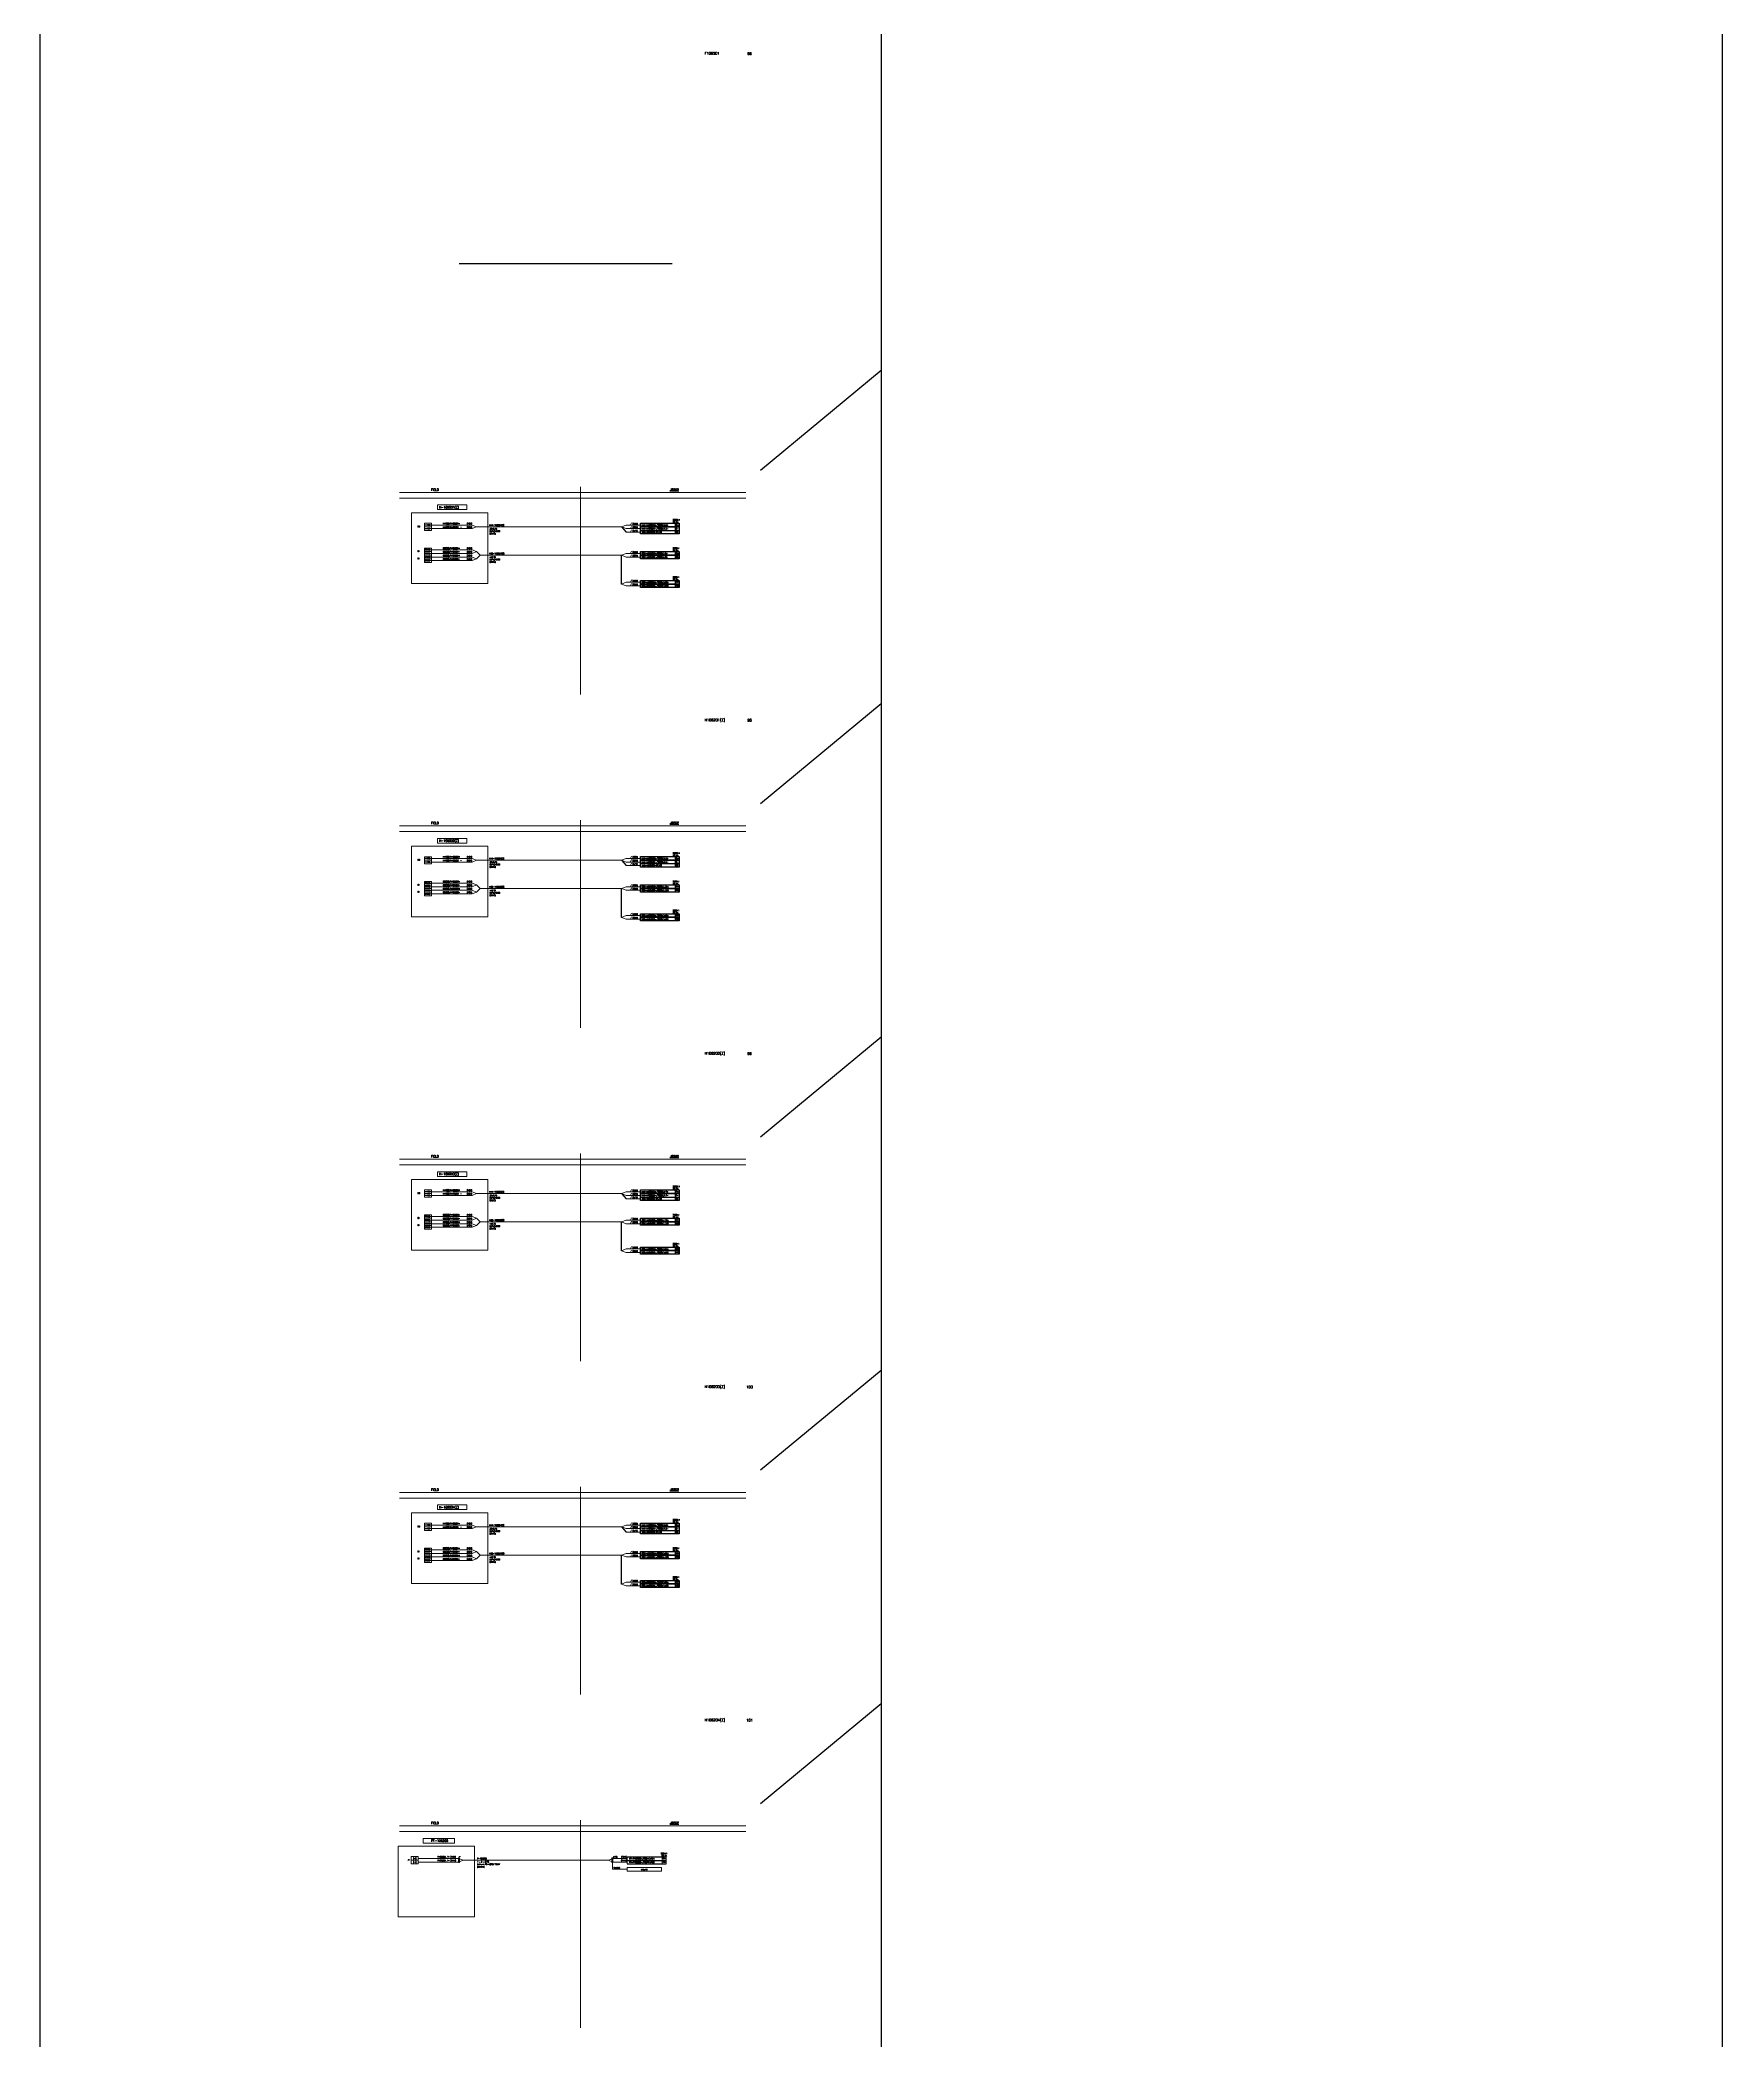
# Model space of a CAD drawing. Header units: millimetres. Extents: x -14942 to 24072, y -50285 to 2207.
# Drawn here: x -11137 to -9262, y -33276 to -31046 of the extents above; entities that cross this region are included whole.
import ezdxf
from ezdxf.enums import TextEntityAlignment as Align

# ---------------------------------------------------------------- set-up
doc = ezdxf.new("R2010")
doc.units = ezdxf.units.MM
doc.header["$MEASUREMENT"] = 0
for name, color, linetype in [('BORDER', 3, 'CONTINUOUS'), ('INSTRU', 4, 'CONTINUOUS'), ('INSTRUMENT', 1, 'CONTINUOUS'), ('LINE', 3, 'CONTINUOUS'), ('TEXT', 2, 'CONTINUOUS')]:
    doc.layers.add(name, color=color, linetype=linetype)
doc.styles.add('ROMANS', font='romans')

# ---------------------------------------------------------------- blocks, each defined once
blk = doc.blocks.new('TERMINAL BALL VALVE')
at = {"layer": 'INSTRU', "color": 7, "lineweight": 13}
for p, q in [((-10708.8, -4084.1), (-10700.8, -4084.1)), ((-10708.8, -4084.1), (-10708.8, -4088.1)), ((-10708.8, -4088.1), (-10700.8, -4088.1)), ((-10708.8, -4088.1), (-10708.8, -4092.1)), ((-10708.8, -4092.1), (-10700.8, -4092.1)), ((-10708.8, -4092.1), (-10700.8, -4092.1)), ((-10708.8, -4092.1), (-10700.8, -4092.1)), ((-10700.8, -4084.1), (-10700.8, -4088.1)), ((-10700.8, -4088.1), (-10700.8, -4092.1)), ((-10708.8, -4111.7), (-10708.8, -4115.7)), ((-10708.8, -4111.7), (-10700.8, -4111.7)), ((-10708.8, -4115.7), (-10700.8, -4115.7)), ((-10708.8, -4115.7), (-10708.8, -4119.7)), ((-10708.8, -4119.7), (-10700.8, -4119.7)), ((-10708.8, -4119.7), (-10708.8, -4123.7)), ((-10708.8, -4119.7), (-10700.8, -4119.7)), ((-10708.8, -4119.7), (-10700.8, -4119.7)), ((-10708.8, -4123.7), (-10700.8, -4123.7)), ((-10708.8, -4123.7), (-10708.8, -4127.7)), ((-10700.8, -4111.7), (-10700.8, -4115.7)), ((-10700.8, -4115.7), (-10700.8, -4119.7)), ((-10700.8, -4119.7), (-10700.8, -4123.7)), ((-10700.8, -4123.7), (-10700.8, -4127.7)), ((-10708.8, -4127.7), (-10700.8, -4127.7))]:
    blk.add_line(p, q, dxfattribs=at)
at = {"layer": 'TEXT', "color": 7, "lineweight": 13, "style": 'ROMANS'}
for s, p in [('HVK(Z)+', (-10704.8, -4086.1)), ('HVK(Z)-', (-10704.8, -4090.1)), ('GSC(Z)+', (-10704.8, -4113.7)), ('GSC(Z)-', (-10704.8, -4117.7)), ('GSO(Z)+', (-10704.8, -4121.7)), ('GSO(Z)-', (-10704.8, -4125.7))]:
    blk.add_text(s, height=1.2, dxfattribs=at).set_placement(p, align=Align.MIDDLE)
blk = doc.blocks.new('AA')
at = {"layer": 'INSTRU', "color": 7, "lineweight": 13}
for p, q in [((660.4, -1836.1), (674.5, -1836.1)), ((660.4, -1836.1), (660.4, -1840.1)), ((660.4, -1840.1), (698.6, -1840.1)), ((667.7, -1836.1), (698.6, -1836.1)), ((698.6, -1836.1), (698.6, -1840.1))]:
    blk.add_line(p, q, dxfattribs=at)
at = {"layer": 'TEXT', "color": 7, "lineweight": 13, "style": 'ROMANS'}
blk.add_text('ground', height=1.5, dxfattribs=at).set_placement((675.9, -1839.1))
blk = doc.blocks.new('BOX2')
at = {"layer": 'INSTRU', "color": 7, "lineweight": 13}
for p, q in [((-10467.9, -3369.9), (-10467.9, -3377.9)), ((-10428.8, -3369.9), (-10428.8, -3377.9)), ((-10424.6, -3369.9), (-10424.6, -3377.9))]:
    blk.add_line(p, q, dxfattribs=at)
at = {"layer": 'INSTRUMENT', "color": 7}
for p, q in [((-10467.9, -3369.9), (-10424.6, -3369.9)), ((-10467.9, -3373.9), (-10424.6, -3373.9)), ((-10467.9, -3377.9), (-10424.6, -3377.9))]:
    blk.add_line(p, q, dxfattribs=at)

msp = doc.modelspace()

# ---------------------------------------------------------------- linework, layer by layer
at = {"layer": 'BORDER', "color": 7, "lineweight": 13}
for p, q in [((-10736.5, -31551.1), (-10350.5, -31551.1)), ((-10736.5, -31557.4), (-10350.5, -31557.4)), ((-10736.5, -31922.7), (-10350.5, -31922.7)), ((-10736.5, -31929), (-10350.5, -31929)), ((-10736.5, -32294.3), (-10350.5, -32294.3)), ((-10736.5, -32300.6), (-10350.5, -32300.6)), ((-10736.5, -32666), (-10350.5, -32666)), ((-10736.5, -32672.3), (-10350.5, -32672.3)), ((-10736.5, -33037.6), (-10350.5, -33037.6)), ((-10736.5, -33043.9), (-10350.5, -33043.9))]:
    msp.add_line(p, q, dxfattribs=at)
at = {"layer": 'BORDER', "color": 7, "lineweight": 13, "ltscale": 2.5}
for p, q in [((-10535, -31544.8), (-10535, -31776.3)), ((-10535, -31916.4), (-10535, -32147.9)), ((-10535, -32288), (-10535, -32519.6)), ((-10535, -32659.7), (-10535, -32891.2)), ((-10535, -33031.3), (-10535, -33262.8))]:
    msp.add_line(p, q, dxfattribs=at)
at = {"layer": 'INSTRU', "color": 7, "lineweight": 13}
for p, q in [((-10723.7, -33071.9), (-10715.7, -33071.9)), ((-10723.7, -33071.9), (-10723.7, -33075.9)), ((-10723.7, -33075.9), (-10715.7, -33075.9)), ((-10723.7, -33075.9), (-10723.7, -33079.9)), ((-10723.7, -33079.9), (-10715.7, -33079.9)), ((-10723.7, -33079.9), (-10715.7, -33079.9)), ((-10715.7, -33071.9), (-10715.7, -33075.9)), ((-10715.7, -33075.9), (-10715.7, -33079.9)), ((-10482.7, -33083.9), (-10482.7, -33084))]:
    msp.add_line(p, q, dxfattribs=at)
at = {"layer": 'INSTRUMENT', "color": 7}
for p, q in [((-11137.4, -2798.3), (-11137.4, -38144.8)), ((-10199.9, -2798.3), (-10199.9, -35286.8)), ((-9262.4, -3170), (-9262.4, -50285.5)), ((-10670, -31295.7), (-10432.7, -31295.7)), ((-10334.4, -31525.9), (-10199.9, -31414.5)), ((-10334.4, -31525.9), (-10199.9, -31414.5)), ((-10489, -31589.3), (-10484, -31595.2)), ((-10468, -31593.2), (-10424.8, -31593.2)), ((-10650.8, -31616.9), (-10646.9, -31620.9)), ((-10650.8, -31624.9), (-10646.9, -31620.9)), ((-10489, -31653.1), (-10489, -31620.9)), ((-10334.4, -31897.6), (-10199.9, -31786.1)), ((-10334.4, -31897.6), (-10199.9, -31786.1)), ((-10489, -31961), (-10484, -31966.8)), ((-10468, -31964.8), (-10424.8, -31964.8)), ((-10650.8, -31988.5), (-10646.9, -31992.5)), ((-10650.8, -31996.5), (-10646.9, -31992.5)), ((-10489, -32024.7), (-10489, -31992.5)), ((-10334.4, -32269.2), (-10199.9, -32157.7)), ((-10334.4, -32269.2), (-10199.9, -32157.7)), ((-10489, -32332.6), (-10484, -32338.5)), ((-10468, -32336.5), (-10424.8, -32336.5)), ((-10650.8, -32360.2), (-10646.9, -32364.2)), ((-10650.8, -32368.2), (-10646.9, -32364.2)), ((-10489, -32396.3), (-10489, -32364.2)), ((-10334.4, -32640.8), (-10199.9, -32529.4)), ((-10334.4, -32640.8), (-10199.9, -32529.4)), ((-10489, -32704.2), (-10484, -32710.1)), ((-10468, -32708.1), (-10424.8, -32708.1)), ((-10650.8, -32731.8), (-10646.9, -32735.8)), ((-10650.8, -32739.8), (-10646.9, -32735.8)), ((-10489, -32768), (-10489, -32735.8)), ((-10334.4, -33012.5), (-10199.9, -32901))]:
    msp.add_line(p, q, dxfattribs=at)
for points in [[(-10468, -31585.2), (-10424.8, -31585.2), (-10424.8, -31597.2), (-10468, -31597.2)], [(-10424.8, -31589.2), (-10468, -31589.2), (-10468, -31589.2), (-10424.8, -31589.2)], [(-10428.9, -31585.2), (-10428.9, -31585.2), (-10428.9, -31593.2), (-10428.9, -31597.2)], [(-10468, -31616.8), (-10424.8, -31616.8), (-10424.8, -31624.8), (-10468, -31624.8)], [(-10428.9, -31616.8), (-10428.9, -31616.8), (-10428.9, -31624.8), (-10428.9, -31624.8)], [(-10424.8, -31620.8), (-10468, -31620.8), (-10468, -31620.8), (-10424.8, -31620.8)], [(-10468, -31649), (-10424.8, -31649), (-10424.8, -31656.9), (-10468, -31656.9)], [(-10424.8, -31653), (-10468, -31653), (-10468, -31653), (-10424.8, -31653)], [(-10428.9, -31649), (-10428.9, -31649), (-10428.9, -31656.9), (-10428.9, -31656.9)], [(-10468, -31956.9), (-10424.8, -31956.9), (-10424.8, -31968.8), (-10468, -31968.8)], [(-10424.8, -31960.8), (-10468, -31960.8), (-10468, -31960.8), (-10424.8, -31960.8)], [(-10428.9, -31956.9), (-10428.9, -31956.9), (-10428.9, -31964.8), (-10428.9, -31968.8)], [(-10468, -31988.4), (-10424.8, -31988.4), (-10424.8, -31996.4), (-10468, -31996.4)], [(-10424.8, -31992.4), (-10468, -31992.4), (-10468, -31992.4), (-10424.8, -31992.4)], [(-10428.9, -31988.4), (-10428.9, -31988.4), (-10428.9, -31996.4), (-10428.9, -31996.4)], [(-10468, -32020.6), (-10424.8, -32020.6), (-10424.8, -32028.6), (-10468, -32028.6)], [(-10424.8, -32024.6), (-10468, -32024.6), (-10468, -32024.6), (-10424.8, -32024.6)], [(-10428.9, -32020.6), (-10428.9, -32020.6), (-10428.9, -32028.6), (-10428.9, -32028.6)], [(-10468, -32328.5), (-10424.8, -32328.5), (-10424.8, -32340.5), (-10468, -32340.5)], [(-10424.8, -32332.5), (-10468, -32332.5), (-10468, -32332.5), (-10424.8, -32332.5)], [(-10428.9, -32328.5), (-10428.9, -32328.5), (-10428.9, -32336.5), (-10428.9, -32340.5)], [(-10468, -32360.1), (-10424.8, -32360.1), (-10424.8, -32368), (-10468, -32368)], [(-10424.8, -32364.1), (-10468, -32364.1), (-10468, -32364.1), (-10424.8, -32364.1)], [(-10428.9, -32360.1), (-10428.9, -32360.1), (-10428.9, -32368), (-10428.9, -32368)], [(-10468, -32392.2), (-10424.8, -32392.2), (-10424.8, -32400.2), (-10468, -32400.2)], [(-10424.8, -32396.2), (-10468, -32396.2), (-10468, -32396.2), (-10424.8, -32396.2)], [(-10428.9, -32392.2), (-10428.9, -32392.2), (-10428.9, -32400.2), (-10428.9, -32400.2)], [(-10468, -32700.1), (-10424.8, -32700.1), (-10424.8, -32712.1), (-10468, -32712.1)], [(-10424.8, -32704.1), (-10468, -32704.1), (-10468, -32704.1), (-10424.8, -32704.1)], [(-10428.9, -32700.1), (-10428.9, -32700.1), (-10428.9, -32708.1), (-10428.9, -32712.1)], [(-10468, -32731.7), (-10424.8, -32731.7), (-10424.8, -32739.7), (-10468, -32739.7)], [(-10428.9, -32731.7), (-10428.9, -32731.7), (-10428.9, -32739.7), (-10428.9, -32739.7)], [(-10424.8, -32735.7), (-10468, -32735.7), (-10468, -32735.7), (-10424.8, -32735.7)], [(-10468, -32763.9), (-10424.8, -32763.9), (-10424.8, -32771.9), (-10468, -32771.9)], [(-10424.8, -32767.9), (-10468, -32767.9), (-10468, -32767.9), (-10424.8, -32767.9)], [(-10428.9, -32763.9), (-10428.9, -32763.9), (-10428.9, -32771.9), (-10428.9, -32771.9)]]:
    msp.add_lwpolyline(points, close=True, dxfattribs=at)
at = {"layer": 'LINE', "color": 7, "lineweight": 13, "ltscale": 8}
for p, q in [((-10723.3, -31652.4), (-10723.3, -31573.7)), ((-10638, -31573.7), (-10723.3, -31573.7)), ((-10638, -31652.4), (-10638, -31573.7)), ((-10638, -31652.4), (-10723.3, -31652.4)), ((-10723.3, -32024.1), (-10723.3, -31945.3)), ((-10638, -31945.3), (-10723.3, -31945.3)), ((-10638, -32024.1), (-10638, -31945.3)), ((-10638, -32024.1), (-10723.3, -32024.1)), ((-10723.3, -32395.7), (-10723.3, -32317)), ((-10638, -32317), (-10723.3, -32317)), ((-10638, -32395.7), (-10638, -32317)), ((-10638, -32395.7), (-10723.3, -32395.7)), ((-10723.3, -32767.3), (-10723.3, -32688.6)), ((-10638, -32688.6), (-10723.3, -32688.6)), ((-10638, -32767.3), (-10638, -32688.6)), ((-10638, -32767.3), (-10723.3, -32767.3)), ((-10738.1, -33139), (-10738.1, -33060.3)), ((-10652.9, -33060.3), (-10738.1, -33060.3)), ((-10652.9, -33139), (-10652.9, -33060.3)), ((-10652.9, -33139), (-10738.1, -33139))]:
    msp.add_line(p, q, dxfattribs=at)
at = {"layer": 'LINE', "color": 7, "lineweight": 13}
for p, q in [((-10694.3, -31564.9), (-10661.5, -31564.9)), ((-10694.3, -31564.9), (-10694.3, -31570.1)), ((-10694.3, -31570.1), (-10661.5, -31570.1)), ((-10661.5, -31564.9), (-10661.5, -31570.1)), ((-10700.8, -31587.3), (-10655.8, -31587.3)), ((-10700.8, -31591.3), (-10655.8, -31591.3)), ((-10650.8, -31589.3), (-10655.8, -31587.3)), ((-10655.8, -31591.3), (-10650.8, -31589.3)), ((-10650.8, -31589.3), (-10489, -31589.3)), ((-10489, -31589.3), (-10484, -31587.3)), ((-10489, -31589.3), (-10484, -31591.3)), ((-10468, -31587.3), (-10484, -31587.3)), ((-10468, -31591.3), (-10484, -31591.3)), ((-10468, -31595.2), (-10484, -31595.2)), ((-10700.8, -31614.9), (-10655.8, -31614.9)), ((-10700.8, -31618.9), (-10655.8, -31618.9)), ((-10650.8, -31616.9), (-10655.8, -31614.9)), ((-10655.8, -31618.9), (-10650.8, -31616.9)), ((-10489, -31620.9), (-10484, -31618.9)), ((-10468, -31618.9), (-10484, -31618.9)), ((-10700.8, -31622.9), (-10655.8, -31622.9)), ((-10700.8, -31626.9), (-10655.8, -31626.9)), ((-10650.8, -31624.9), (-10655.8, -31622.9)), ((-10655.8, -31626.9), (-10650.8, -31624.9)), ((-10646.9, -31620.9), (-10489, -31620.9)), ((-10494.7, -31620.9), (-10489, -31620.9)), ((-10489, -31620.9), (-10484, -31622.9)), ((-10468, -31622.9), (-10484, -31622.9)), ((-10489, -31653.1), (-10484, -31651.1)), ((-10489, -31653.1), (-10484, -31655.1)), ((-10468, -31651.1), (-10484, -31651.1)), ((-10468, -31655.1), (-10484, -31655.1)), ((-10694.3, -31936.6), (-10661.5, -31936.6)), ((-10694.3, -31936.6), (-10694.3, -31941.8)), ((-10694.3, -31941.8), (-10661.5, -31941.8)), ((-10661.5, -31936.6), (-10661.5, -31941.8)), ((-10700.8, -31959), (-10655.8, -31959)), ((-10700.8, -31963), (-10655.8, -31963)), ((-10650.8, -31961), (-10655.8, -31959)), ((-10655.8, -31963), (-10650.8, -31961)), ((-10650.8, -31961), (-10489, -31961)), ((-10489, -31961), (-10484, -31959)), ((-10489, -31961), (-10484, -31963)), ((-10468, -31959), (-10484, -31959)), ((-10468, -31963), (-10484, -31963)), ((-10468, -31966.8), (-10484, -31966.8)), ((-10700.8, -31986.5), (-10655.8, -31986.5)), ((-10700.8, -31990.5), (-10655.8, -31990.5)), ((-10700.8, -31994.5), (-10655.8, -31994.5)), ((-10650.8, -31988.5), (-10655.8, -31986.5)), ((-10655.8, -31990.5), (-10650.8, -31988.5)), ((-10650.8, -31996.5), (-10655.8, -31994.5)), ((-10655.8, -31998.5), (-10650.8, -31996.5)), ((-10646.9, -31992.5), (-10489, -31992.5)), ((-10494.7, -31992.5), (-10489, -31992.5)), ((-10489, -31992.5), (-10484, -31990.5)), ((-10489, -31992.5), (-10484, -31994.5)), ((-10468, -31990.5), (-10484, -31990.5)), ((-10468, -31994.5), (-10484, -31994.5)), ((-10700.8, -31998.5), (-10655.8, -31998.5)), ((-10489, -32024.7), (-10484, -32022.7)), ((-10489, -32024.7), (-10484, -32026.7)), ((-10468, -32022.7), (-10484, -32022.7)), ((-10468, -32026.7), (-10484, -32026.7)), ((-10694.3, -32308.2), (-10661.5, -32308.2)), ((-10694.3, -32308.2), (-10694.3, -32313.4)), ((-10661.5, -32308.2), (-10661.5, -32313.4)), ((-10700.8, -32330.6), (-10655.8, -32330.6)), ((-10694.3, -32313.4), (-10661.5, -32313.4)), ((-10650.8, -32332.6), (-10655.8, -32330.6)), ((-10489, -32332.6), (-10484, -32330.6)), ((-10468, -32330.6), (-10484, -32330.6)), ((-10700.8, -32334.6), (-10655.8, -32334.6)), ((-10655.8, -32334.6), (-10650.8, -32332.6)), ((-10650.8, -32332.6), (-10489, -32332.6)), ((-10489, -32332.6), (-10484, -32334.6)), ((-10468, -32334.6), (-10484, -32334.6)), ((-10468, -32338.5), (-10484, -32338.5)), ((-10700.8, -32358.2), (-10655.8, -32358.2)), ((-10700.8, -32362.2), (-10655.8, -32362.2)), ((-10700.8, -32366.2), (-10655.8, -32366.2)), ((-10700.8, -32370.2), (-10655.8, -32370.2)), ((-10650.8, -32360.2), (-10655.8, -32358.2)), ((-10655.8, -32362.2), (-10650.8, -32360.2)), ((-10650.8, -32368.2), (-10655.8, -32366.2)), ((-10655.8, -32370.2), (-10650.8, -32368.2)), ((-10646.9, -32364.2), (-10489, -32364.2)), ((-10494.7, -32364.2), (-10489, -32364.2)), ((-10489, -32364.2), (-10484, -32362.2)), ((-10489, -32364.2), (-10484, -32366.2)), ((-10468, -32362.2), (-10484, -32362.2)), ((-10468, -32366.2), (-10484, -32366.2)), ((-10489, -32396.3), (-10484, -32394.3)), ((-10489, -32396.3), (-10484, -32398.3)), ((-10468, -32394.3), (-10484, -32394.3)), ((-10468, -32398.3), (-10484, -32398.3)), ((-10694.3, -32679.8), (-10661.5, -32679.8)), ((-10694.3, -32679.8), (-10694.3, -32685)), ((-10694.3, -32685), (-10661.5, -32685)), ((-10661.5, -32679.8), (-10661.5, -32685)), ((-10700.8, -32702.2), (-10655.8, -32702.2)), ((-10700.8, -32706.2), (-10655.8, -32706.2)), ((-10650.8, -32704.2), (-10655.8, -32702.2)), ((-10655.8, -32706.2), (-10650.8, -32704.2)), ((-10650.8, -32704.2), (-10489, -32704.2)), ((-10489, -32704.2), (-10484, -32702.2)), ((-10489, -32704.2), (-10484, -32706.2)), ((-10468, -32702.2), (-10484, -32702.2)), ((-10468, -32706.2), (-10484, -32706.2)), ((-10468, -32710.1), (-10484, -32710.1)), ((-10700.8, -32729.8), (-10655.8, -32729.8)), ((-10700.8, -32733.8), (-10655.8, -32733.8)), ((-10650.8, -32731.8), (-10655.8, -32729.8)), ((-10655.8, -32733.8), (-10650.8, -32731.8)), ((-10489, -32735.8), (-10484, -32733.8)), ((-10468, -32733.8), (-10484, -32733.8)), ((-10700.8, -32737.8), (-10655.8, -32737.8)), ((-10700.8, -32741.8), (-10655.8, -32741.8)), ((-10650.8, -32739.8), (-10655.8, -32737.8)), ((-10655.8, -32741.8), (-10650.8, -32739.8)), ((-10646.9, -32735.8), (-10489, -32735.8)), ((-10494.7, -32735.8), (-10489, -32735.8)), ((-10489, -32735.8), (-10484, -32737.8)), ((-10468, -32737.8), (-10484, -32737.8)), ((-10489, -32768), (-10484, -32766)), ((-10489, -32768), (-10484, -32770)), ((-10468, -32766), (-10484, -32766)), ((-10468, -32770), (-10484, -32770)), ((-10710.3, -33051.5), (-10675.2, -33051.5)), ((-10710.3, -33051.5), (-10710.3, -33056.7)), ((-10710.3, -33056.7), (-10675.2, -33056.7)), ((-10675.2, -33051.5), (-10675.2, -33056.7)), ((-10715.7, -33073.9), (-10670.7, -33073.9)), ((-10715.7, -33077.9), (-10670.7, -33077.9)), ((-10670.7, -33073.3), (-10670.7, -33078.5)), ((-10670.7, -33073.3), (-10669.7, -33073.3)), ((-10665.7, -33075.9), (-10670.7, -33073.9)), ((-10670.7, -33077.9), (-10665.7, -33075.9)), ((-10670.7, -33078.5), (-10669.7, -33078.5)), ((-10670.2, -33071.9), (-10668.5, -33071.9)), ((-10669.7, -33073.3), (-10669.7, -33078.5)), ((-10665.7, -33075.9), (-10503.8, -33075.9)), ((-10503.8, -33075.9), (-10498.8, -33073.9)), ((-10503.8, -33075.9), (-10498.8, -33077.9)), ((-10498.8, -33073.3), (-10499.8, -33073.3)), ((-10499.8, -33073.3), (-10499.8, -33078.5)), ((-10498.8, -33078.5), (-10499.8, -33078.5)), ((-10499.3, -33078.5), (-10499.3, -33085.9)), ((-10499.3, -33078.5), (-10499.3, -33085.9)), ((-10482.8, -33085.9), (-10499.3, -33085.9)), ((-10498.8, -33073.3), (-10498.8, -33078.5)), ((-10482.7, -33073.9), (-10498.8, -33073.9)), ((-10482.7, -33077.9), (-10498.8, -33077.9))]:
    msp.add_line(p, q, dxfattribs=at)
at = {"layer": 'TEXT', "color": 7, "lineweight": 13}
msp.add_line((-10670.2, -33073.3), (-10670.2, -33071.9), dxfattribs=at)

# ---------------------------------------------------------------- block references
at = {"layer": 'INSTRUMENT', "color": 7}
for name, p in [('TERMINAL BALL VALVE', (0, -27501.2)), ('TERMINAL BALL VALVE', (0, -27872.9)), ('TERMINAL BALL VALVE', (0, -28244.5)), ('TERMINAL BALL VALVE', (0, -28616.1)), ('BOX2', (-14.9, -29702.1))]:
    msp.add_blockref(name, p, dxfattribs=at)
at = {"layer": 'INSTRUMENT', "color": 1}
msp.add_blockref('AA', (-11143.2, -31247.8), dxfattribs=at)

# ---------------------------------------------------------------- texts
at = {"layer": 'TEXT', "color": 7, "lineweight": 13, "style": 'ROMANS'}
for s, height, p in [('F106201', 2.8, (-10396.5, -31062.8)), ('FIELD', 2.4, (-10701.4, -31549)), ('%%UJB202', 2.4, (-10435.2, -31549)), ('H-106201(Z)', 2.4, (-10692.5, -31568.7)), ('DO', 1.5, (-10716.4, -31589.8)), ('HVK(Z)/H106201+', 1.5, (-10688.3, -31586.3)), ('HVK(Z)/H106201', 1.5, (-10688.3, -31590.3)), ('-', 1.5, (-10669, -31590.3)), ('(1BK)', 1.5, (-10661.6, -31586.3)), ('(2BK)', 1.5, (-10661.6, -31590.3)), ('HVK-106201(Z)', 1.5, (-10636.4, -31588.1)), ('/ (1BK)', 1.5, (-10479.4, -31586.5)), ('/ (2BK)', 1.5, (-10479.4, -31590.5)), ('/ (G/Y)', 1.5, (-10479.4, -31594.4)), ('HVK-H106201+/TBSDO.1:5+', 1.5, (-10466.7, -31588.1)), ('HVK-H106201-/TBSDO.1:5-', 1.5, (-10466.7, -31592.1)), ('TBSD0.1 ', 1.5, (-10432, -31582.3)), ('TB No.', 1.5, (-10432, -31584.6)), ('5-', 1.5, (-10428.6, -31592.1)), ('5+', 1.5, (-10428.5, -31588.1)), ('PE', 1.5, (-10428.3, -31596)), ('DI', 1.5, (-10716.4, -31617.3)), ('GSC(Z)/H106201+', 1.5, (-10688.3, -31613.9)), ('GSC(Z)/H106201-', 1.5, (-10688.3, -31617.9)), ('(1BK)', 1.5, (-10661.6, -31613.9)), ('(2BK)', 1.5, (-10661.6, -31617.9)), ('HGS-106201(Z)', 1.5, (-10636.4, -31619.7)), ('/ (1BK)', 1.5, (-10479.4, -31618.1)), ('GSC-H106201+/TBSDI.1:9+', 1.5, (-10466.6, -31619.7)), ('TBSDI.1 ', 1.5, (-10432.1, -31613.9)), ('TB No.', 1.5, (-10432, -31616.2)), ('9+', 1.5, (-10428.2, -31619.7)), ('DI', 1.5, (-10716.4, -31625.3)), ('GSO(Z)/H106201+', 1.5, (-10688.3, -31621.9)), ('GSO(Z)/H106201-', 1.5, (-10688.3, -31625.9)), ('(3BK)', 1.5, (-10661.6, -31621.9)), ('(4BK)', 1.5, (-10661.6, -31625.9)), ('/ (2BK)', 1.5, (-10479.4, -31622.1)), ('GSC-H106201-/TBSDI.1:9S', 1.5, (-10466.6, -31623.7)), ('9S', 1.5, (-10428.2, -31623.7)), ('/ (1BK)', 1.5, (-10479.4, -31650.3)), ('/ (2BK)', 1.5, (-10479.4, -31654.2)), ('GSO-H106201+/TBSDI.1:10+', 1.5, (-10466.8, -31651.9)), ('GSO-H106201-/TBSDI.1:10S', 1.5, (-10466.8, -31655.9)), ('TBSDI.1 ', 1.5, (-10432.2, -31646.2)), ('TB No.', 1.5, (-10432.2, -31648.5)), ('10+', 1.35, (-10429, -31651.5)), ('10S', 1.35, (-10429, -31655.5)), ('H106201(Z)', 2.8, (-10396.5, -31806)), ('FIELD', 2.4, (-10701.4, -31920.6)), ('%%UJB202', 2.4, (-10435.2, -31920.6)), ('H-106202(Z)', 2.4, (-10692.5, -31940.4)), ('TBSD0.1 ', 1.5, (-10432, -31953.9)), ('DO', 1.5, (-10716.4, -31961.4)), ('HVK(Z)/H106202+', 1.5, (-10688.3, -31957.9)), ('HVK(Z)/H106202', 1.5, (-10688.3, -31961.9)), ('-', 1.5, (-10669, -31961.9)), ('(1BK)', 1.5, (-10661.6, -31957.9)), ('(2BK)', 1.5, (-10661.6, -31961.9)), ('HVK-106202(Z)', 1.5, (-10636.4, -31959.7)), ('/ (1BK)', 1.5, (-10479.4, -31958.1)), ('/ (2BK)', 1.5, (-10479.4, -31962.1)), ('/ (G/Y)', 1.5, (-10479.4, -31966)), ('HVK-H106202+/TBSDO.1:6+', 1.5, (-10466.7, -31959.7)), ('HVK-H106202-/TBSDO.1:6-', 1.5, (-10466.7, -31963.7)), ('TB No.', 1.5, (-10432, -31956.3)), ('6+', 1.5, (-10428.5, -31959.7)), ('6-', 1.5, (-10428.6, -31963.7)), ('PE', 1.5, (-10428.3, -31967.7)), ('DI', 1.5, (-10716.4, -31989)), ('DI', 1.5, (-10716.4, -31997)), ('GSC(Z)/H106202+', 1.5, (-10688.3, -31985.5)), ('GSC(Z)/H106202-', 1.5, (-10688.3, -31989.5)), ('GSO(Z)/H106202+', 1.5, (-10688.3, -31993.5)), ('GSO(Z)/H106202-', 1.5, (-10688.3, -31997.5)), ('(1BK)', 1.5, (-10661.6, -31985.5)), ('(2BK)', 1.5, (-10661.6, -31989.5)), ('(3BK)', 1.5, (-10661.6, -31993.5)), ('(4BK)', 1.5, (-10661.6, -31997.5)), ('HGS-106202(Z)', 1.5, (-10636.4, -31991.3)), ('/ (1BK)', 1.5, (-10479.4, -31989.7)), ('/ (2BK)', 1.5, (-10479.4, -31993.7)), ('GSC-H106202+/TBSDI.1:11+', 1.5, (-10466.6, -31991.3)), ('GSC-H106202-/TBSDI.1:11S', 1.5, (-10466.6, -31995.3)), ('TBSDI.1 ', 1.5, (-10432.1, -31985.6)), ('TB No.', 1.5, (-10432, -31987.9)), ('11+', 1.35, (-10428.9, -31991.1)), ('11S', 1.35, (-10428.9, -31995.1)), ('/ (1BK)', 1.5, (-10479.4, -32021.9)), ('TBSDI.1 ', 1.5, (-10432.2, -32017.8)), ('TB No.', 1.5, (-10432.2, -32020.1)), ('/ (2BK)', 1.5, (-10479.4, -32025.9)), ('GSO-H106202+/TBSDI.1:12+', 1.5, (-10466.8, -32023.6)), ('GSO-H106202-/TBSDI.1:12S', 1.5, (-10466.8, -32027.6)), ('12+', 1.35, (-10429, -32023.1)), ('12S', 1.35, (-10429, -32027.1)), ('H106202(Z)', 2.8, (-10396.5, -32177.7)), ('FIELD', 2.4, (-10701.4, -32292.3)), ('H-106203(Z)', 2.4, (-10692.5, -32312)), ('%%UJB202', 2.4, (-10435.2, -32292.3)), ('DO', 1.5, (-10716.4, -32333)), ('HVK(Z)/H106203+', 1.5, (-10688.3, -32329.5)), ('HVK(Z)/H106203', 1.5, (-10688.3, -32333.5)), ('(1BK)', 1.5, (-10661.6, -32329.5)), ('(2BK)', 1.5, (-10661.6, -32333.5)), ('HVK-106203(Z)', 1.5, (-10636.4, -32331.4)), ('/ (1BK)', 1.5, (-10479.4, -32329.8)), ('/ (2BK)', 1.5, (-10479.4, -32333.8)), ('HVK-H106203+/TBSDO.1:7+', 1.5, (-10466.7, -32331.4)), ('TBSD0.1 ', 1.5, (-10432, -32325.6)), ('TB No.', 1.5, (-10432, -32327.9)), ('7+', 1.5, (-10428.5, -32331.4)), ('-', 1.5, (-10669, -32333.5)), ('/ (G/Y)', 1.5, (-10479.4, -32337.6)), ('HVK-H106203-/TBSDO.1:7-', 1.5, (-10466.7, -32335.4)), ('7-', 1.5, (-10428.6, -32335.4)), ('PE', 1.5, (-10428.3, -32339.3)), ('DI', 1.5, (-10716.4, -32360.6)), ('DI', 1.5, (-10716.4, -32368.6)), ('GSC(Z)/H106203+', 1.5, (-10688.3, -32357.1)), ('GSC(Z)/H106203-', 1.5, (-10688.3, -32361.1)), ('GSO(Z)/H106203+', 1.5, (-10688.3, -32365.1)), ('GSO(Z)/H106203-', 1.5, (-10688.3, -32369.1)), ('(1BK)', 1.5, (-10661.6, -32357.1)), ('(2BK)', 1.5, (-10661.6, -32361.1)), ('(3BK)', 1.5, (-10661.6, -32365.1)), ('(4BK)', 1.5, (-10661.6, -32369.1)), ('HGS-106203(Z)', 1.5, (-10636.4, -32362.9)), ('/ (1BK)', 1.5, (-10479.4, -32361.4)), ('/ (2BK)', 1.5, (-10479.4, -32365.3)), ('GSC-H106203+/TBSDI.1:13+', 1.5, (-10466.6, -32363)), ('GSC-H106203-/TBSDI.1:13S', 1.5, (-10466.6, -32367)), ('TBSDI.1 ', 1.5, (-10432.1, -32357.2)), ('TB No.', 1.5, (-10432, -32359.5)), ('13+', 1.35, (-10428.9, -32362.8)), ('13S', 1.35, (-10428.9, -32366.8)), ('/ (1BK)', 1.5, (-10479.4, -32393.5)), ('/ (2BK)', 1.5, (-10479.4, -32397.5)), ('GSO-H106203+/TBSDI.1:14+', 1.5, (-10466.8, -32395.2)), ('GSO-H106203-/TBSDI.1:14S', 1.5, (-10466.8, -32399.2)), ('TBSDI.1 ', 1.5, (-10432.2, -32389.4)), ('TB No.', 1.5, (-10432.2, -32391.7)), ('14+', 1.35, (-10429, -32394.8)), ('14S', 1.35, (-10429, -32398.8)), ('H106203(Z)', 2.8, (-10396.5, -32549.3)), ('FIELD', 2.4, (-10701.4, -32663.9)), ('%%UJB202', 2.4, (-10435.2, -32663.9)), ('H-106204(Z)', 2.4, (-10692.5, -32683.6)), ('DO', 1.5, (-10716.4, -32704.7)), ('HVK(Z)/H106204+', 1.5, (-10688.3, -32701.2)), ('HVK(Z)/H106204', 1.5, (-10688.3, -32705.2)), ('-', 1.5, (-10669, -32705.2)), ('(1BK)', 1.5, (-10661.6, -32701.2)), ('(2BK)', 1.5, (-10661.6, -32705.2)), ('HVK-106204(Z)', 1.5, (-10636.4, -32703)), ('/ (1BK)', 1.5, (-10479.4, -32701.4)), ('/ (2BK)', 1.5, (-10479.4, -32705.4)), ('/ (G/Y)', 1.5, (-10479.4, -32709.3)), ('HVK-H106204+/TBSDO.1:8+', 1.5, (-10466.7, -32703)), ('HVK-H106204-/TBSDO.1:8-', 1.5, (-10466.7, -32707)), ('TBSD0.1 ', 1.5, (-10432, -32697.2)), ('TB No.', 1.5, (-10432, -32699.5)), ('8-', 1.5, (-10428.6, -32707)), ('8+', 1.5, (-10428.5, -32703)), ('PE', 1.5, (-10428.3, -32711)), ('DI', 1.5, (-10716.4, -32732.3)), ('GSC(Z)/H106204+', 1.5, (-10688.3, -32728.8)), ('GSC(Z)/H106204-', 1.5, (-10688.3, -32732.8)), ('(1BK)', 1.5, (-10661.6, -32728.8)), ('(2BK)', 1.5, (-10661.6, -32732.8)), ('HGS-106204(Z)', 1.5, (-10636.4, -32734.6)), ('/ (1BK)', 1.5, (-10479.4, -32733)), ('GSC-H106204+/TBSDI.1:15+', 1.5, (-10466.6, -32734.6)), ('TBSDI.1 ', 1.5, (-10432.1, -32728.8)), ('TB No.', 1.5, (-10432, -32731.1)), ('15+', 1.35, (-10428.9, -32734.4)), ('DI', 1.5, (-10716.4, -32740.3)), ('GSO(Z)/H106204+', 1.5, (-10688.3, -32736.8)), ('GSO(Z)/H106204-', 1.5, (-10688.3, -32740.8)), ('(3BK)', 1.5, (-10661.6, -32736.8)), ('(4BK)', 1.5, (-10661.6, -32740.8)), ('/ (2BK)', 1.5, (-10479.4, -32737)), ('GSC-H106204-/TBSDI.1:15S', 1.5, (-10466.6, -32738.6)), ('15S', 1.35, (-10428.9, -32738.4)), ('/ (1BK)', 1.5, (-10479.4, -32765.2)), ('/ (2BK)', 1.5, (-10479.4, -32769.2)), ('GSO-H106204+/TBSDI.1:16+', 1.5, (-10466.8, -32766.8)), ('GSO-H106204-/TBSDI.1:16S', 1.5, (-10466.8, -32770.8)), ('TBSDI.1 ', 1.5, (-10432.2, -32761.1)), ('TB No.', 1.5, (-10432.2, -32763.4)), ('16+', 1.35, (-10429, -32766.4)), ('16S', 1.35, (-10429, -32770.4)), ('H106204(Z)', 2.8, (-10396.5, -32920.9)), ('FIELD', 2.4, (-10701.4, -33035.5)), ('%%UJB202', 2.4, (-10435.2, -33035.5)), ('TBDAI.1', 1.5, (-10445.3, -33069)), ('P106205', 1.5, (-10694.3, -33072.8)), ('P106205', 1.5, (-10694.3, -33076.8)), ('/+ (1BK)', 1.5, (-10683.9, -33072.8)), ('/- (1WH)', 1.5, (-10683.9, -33076.8)), ('P-106205', 1.5, (-10650.1, -33074.6)), ('Instrum RE-Y(ST)Y 500V', 1.5, (-10650.1, -33081.2)), ('(BLACK)', 1.5, (-10650.1, -33083.9)), ('1 x 2 x 0.75', 1.5, (-10650.1, -33078.5)), ('(1P)', 1.5, (-10498.3, -33073)), ('SHIELD', 1.5, (-10497.9, -33085.2)), ('PT-P106205+/TBDAI.1:18+', 1.5, (-10480.5, -33074.9)), ('PT-P106205-/TBDAI.1:18S', 1.5, (-10480.5, -33078.9)), ('TB No.', 1.5, (-10444.7, -33071.5)), ('18+', 1.35, (-10443.7, -33074.6)), ('18S', 1.35, (-10443.7, -33078.6))]:
    msp.add_text(s, height=height, dxfattribs=at).set_placement(p)
for s, height, p in [('96', 2.8, (-10346.4, -31061.7)), ('98', 2.8, (-10346.4, -31804.9)), ('99', 2.8, (-10346.4, -32176.6)), ('100', 2.8, (-10346.4, -32548.2)), ('101', 2.8, (-10346.4, -32919.8)), ('[+]', 1.5, (-10719.7, -33073.9)), ('[-]', 1.5, (-10719.7, -33077.9))]:
    msp.add_text(s, height=height, dxfattribs=at).set_placement(p, align=Align.MIDDLE)
at = {"layer": 'TEXT', "color": 4, "lineweight": 13, "style": 'ROMANS'}
for s, p in [('3Gx0.75', (-10636.3, -31592.2)), ('OLFLEX@EB', (-10636.3, -31594.9)), ('(BLUE)', (-10636.3, -31597.6)), ('4x0.75', (-10636.3, -31623.8)), ('OLFLEX@EB', (-10636.3, -31626.5)), ('(BLUE)', (-10636.3, -31629.2)), ('3Gx0.75', (-10636.3, -31963.8)), ('OLFLEX@EB', (-10636.3, -31966.5)), ('(BLUE)', (-10636.3, -31969.2)), ('4x0.75', (-10636.3, -31995.4)), ('OLFLEX@EB', (-10636.3, -31998.1)), ('(BLUE)', (-10636.3, -32000.8)), ('3Gx0.75', (-10636.3, -32335.5)), ('OLFLEX@EB', (-10636.3, -32338.2)), ('(BLUE)', (-10636.3, -32340.9)), ('4x0.75', (-10636.3, -32367)), ('OLFLEX@EB', (-10636.3, -32369.7)), ('(BLUE)', (-10636.3, -32372.4)), ('3Gx0.75', (-10636.3, -32707.1)), ('OLFLEX@EB', (-10636.3, -32709.8)), ('(BLUE)', (-10636.3, -32712.5)), ('4x0.75', (-10636.3, -32738.7)), ('OLFLEX@EB', (-10636.3, -32741.4)), ('(BLUE)', (-10636.3, -32744.1))]:
    msp.add_text(s, height=1.5, dxfattribs=at).set_placement(p)
at = {"layer": 'TEXT', "color": 7, "lineweight": 13, "style": 'ROMANS', "width": 0.98}
for s, p in [('HVK-H106201-PE/PE', (-10466.4, -31595.9)), ('HVK-H106202-PE/PE', (-10466.4, -31967.5)), ('HVK-H106203-PE/PE', (-10466.4, -32339.2)), ('HVK-H106204-PE/PE', (-10466.4, -32710.8))]:
    msp.add_text(s, height=1.5, dxfattribs=at).set_placement(p)
at = {"layer": 'TEXT', "color": 7, "lineweight": 13, "style": 'ROMANS'}
msp.add_text('PT-106205', height=2.4, dxfattribs=at).set_placement((-10691.8, -33055.3), align=Align.CENTER)
for s, p in [('AI', (-10725.7, -33076.3)), ('(1WH)', (-10483.6, -33076.8)), ('(1BK)', (-10483.6, -33072.8))]:
    msp.add_text(s, height=1.5, dxfattribs=at).set_placement(p, align=Align.RIGHT)

doc.saveas('drawing.dxf')
